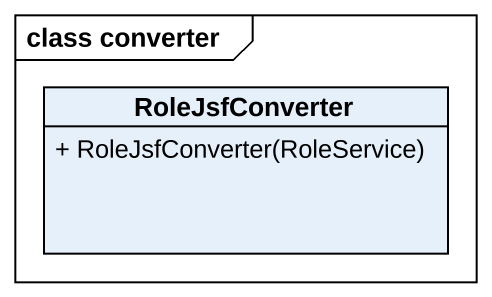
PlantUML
@startuml
mainframe class converter
hide circle
hide empty members
skinparam classAttributeIconSize 0
class RoleJsfConverter {
  + RoleJsfConverter(RoleService)
}
@enduml
